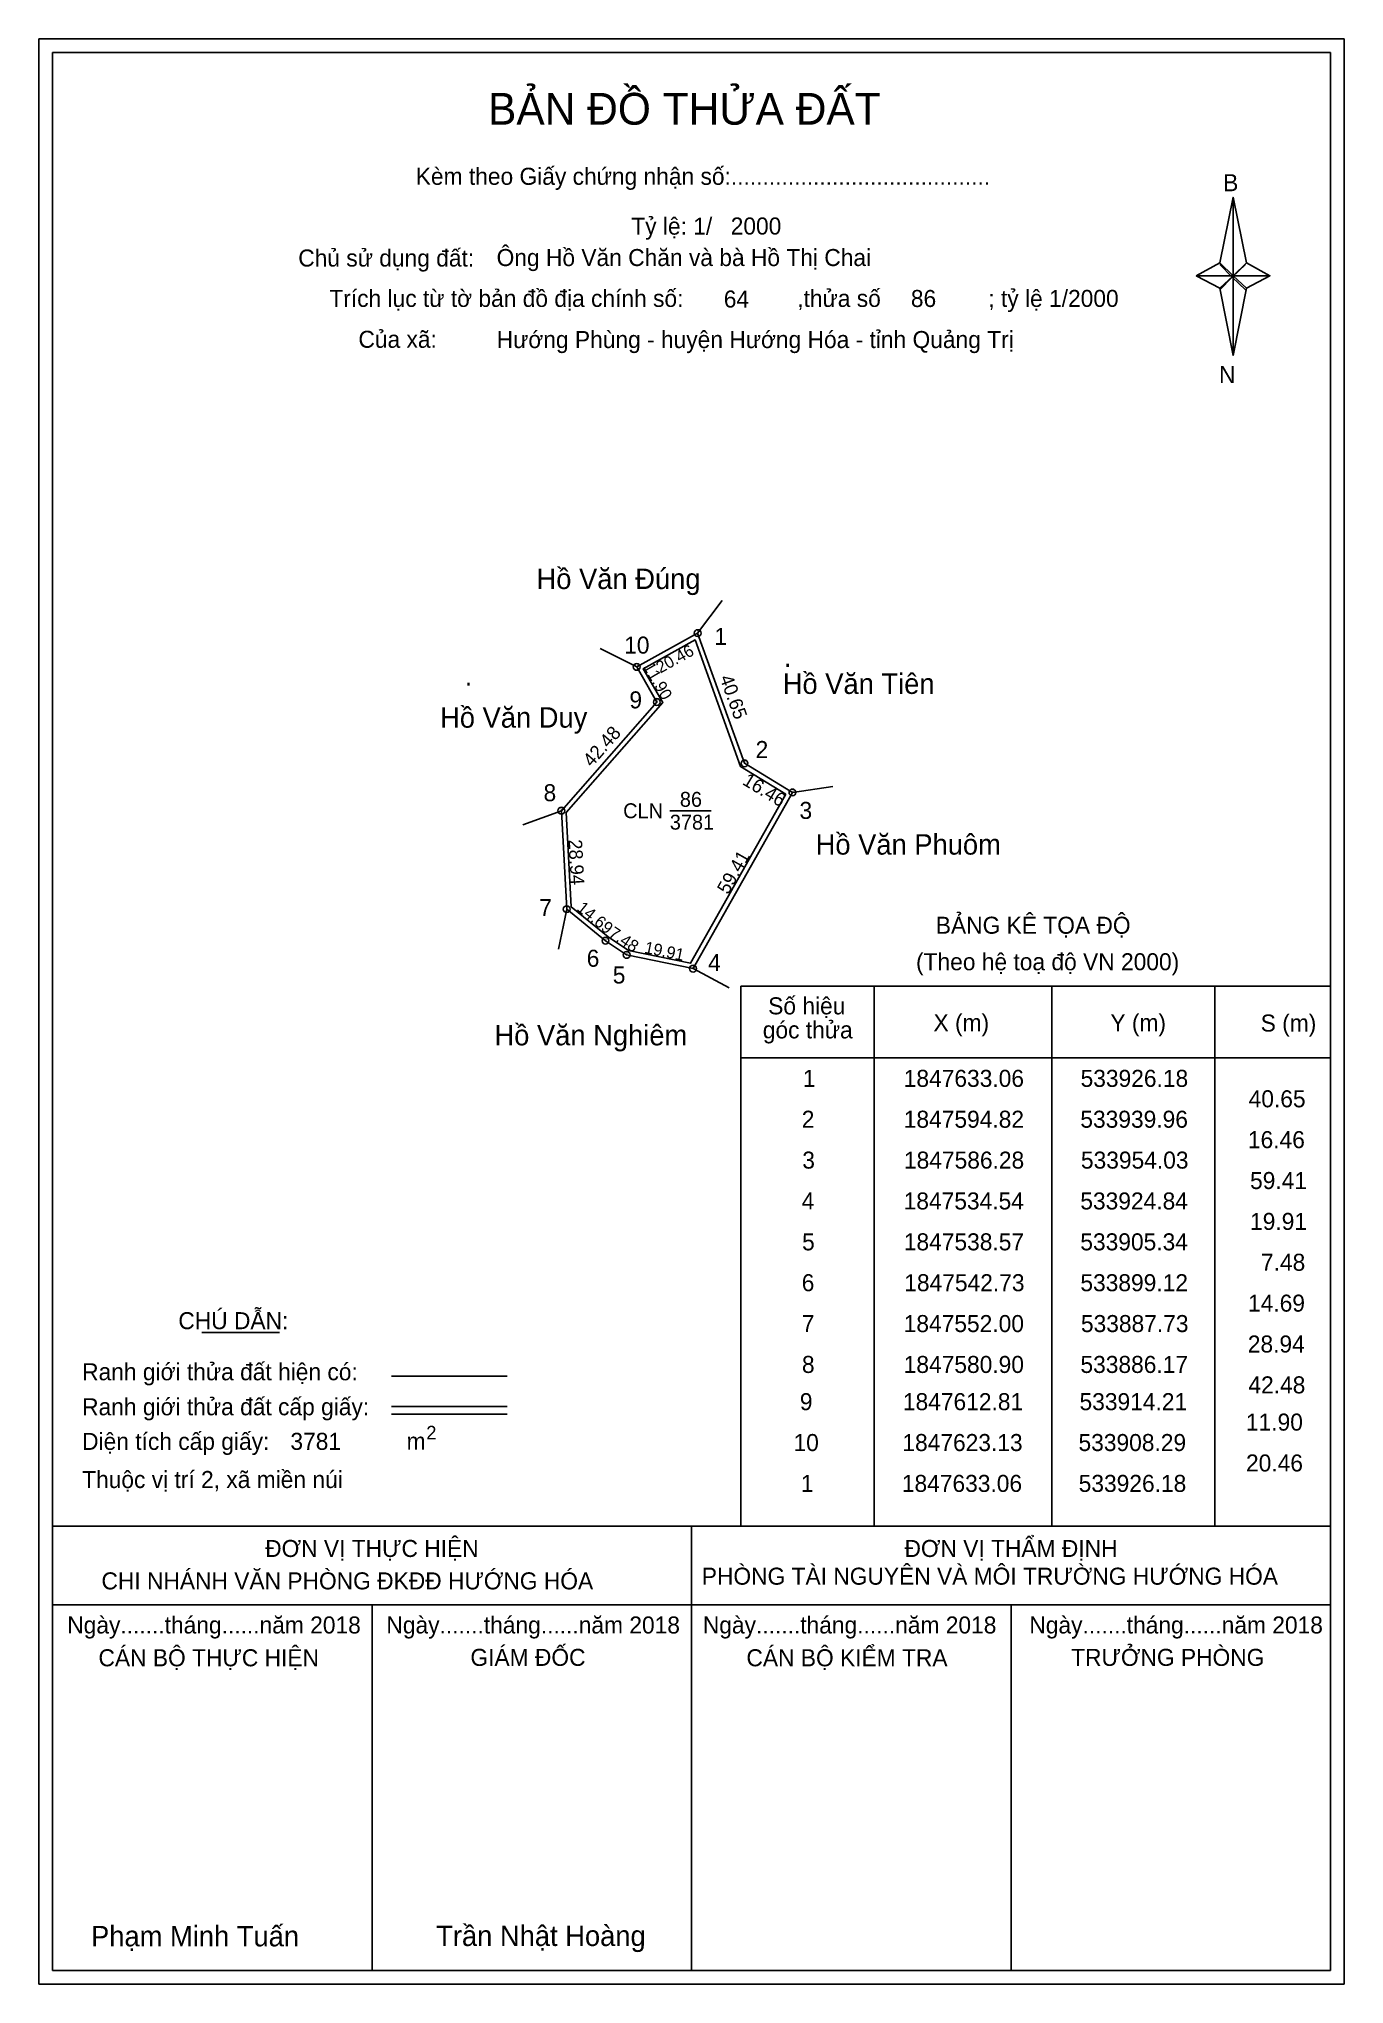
# Model space of a CAD drawing. Extents: x 533733 to 534116, y 1847236 to 1847808.
import ezdxf

# ---------------------------------------------------------------- set-up
doc = ezdxf.new("R2010")
doc.units = 0
for name, color, linetype in [('Level 1', 7, 'Continuous'), ('Level 10', 7, 'Continuous'), ('Level 11', 7, 'Continuous'), ('Level 13', 7, 'Continuous'), ('Level 27', 7, 'Continuous'), ('Level 3', 7, 'Continuous'), ('Level 36', 7, 'Continuous'), ('Level 49', 7, 'Continuous'), ('Level 53', 7, 'Continuous'), ('Level 55', 7, 'Continuous'), ('Level 6', 7, 'Continuous'), ('Level 60', 7, 'Continuous'), ('Level 63', 7, 'Continuous'), ('Level 9', 7, 'Continuous')]:
    doc.layers.add(name, color=color, linetype=linetype)

msp = doc.modelspace()

# ---------------------------------------------------------------- linework, layer by layer
at = {"layer": 'Level 1'}
for p, q in [((533736.69, 1847803.53), (533736.69, 1847803.53)), ((534079.54, 1847741.76), (534083.47, 1847761.04)), ((534083.47, 1847761.04), (534083.47, 1847737.99)), ((534083.47, 1847761.04), (534087.41, 1847741.76)), ((534072.65, 1847737.99), (534079.54, 1847741.76)), ((534079.54, 1847741.76), (534083.47, 1847737.99)), ((534083.18, 1847737.56), (534079.54, 1847741.32)), ((534087.11, 1847741.32), (534083.18, 1847737.56)), ((534083.18, 1847737.56), (534087.11, 1847741.32)), ((534087.41, 1847741.76), (534083.47, 1847737.99)), ((534083.47, 1847737.99), (534079.54, 1847734.31)), ((534083.18, 1847737.56), (534079.54, 1847733.87)), ((534079.54, 1847733.87), (534083.18, 1847737.56)), ((534087.11, 1847733.87), (534083.18, 1847737.56)), ((534083.47, 1847737.99), (534083.47, 1847714.59)), ((534083.47, 1847737.99), (534094.29, 1847737.99)), ((534083.47, 1847737.99), (534087.41, 1847734.31)), ((534087.41, 1847734.31), (534094.29, 1847737.99)), ((534079.54, 1847734.31), (534083.47, 1847714.59)), ((534087.41, 1847734.31), (534083.47, 1847714.59)), ((533938.88, 1847529.37), (534112.08, 1847529.37)), ((533978.06, 1847370.82), (533978.06, 1847529.37)), ((534030.2, 1847370.82), (534030.2, 1847529.37)), ((534078.15, 1847529.37), (534078.15, 1847370.82)), ((533938.88, 1847508.32), (534112.08, 1847508.32)), ((533780.53, 1847427.66), (533803.33, 1847427.66)), ((533836.26, 1847414.85), (533870.28, 1847414.85)), ((533836.26, 1847405.95), (533870.28, 1847405.95)), ((533836.26, 1847403.76), (533870.28, 1847403.76)), ((533950.35, 1847370.82), (533736.69, 1847370.82)), ((534112.08, 1847370.82), (533902.4, 1847370.82)), ((533924.39, 1847240.38), (533924.39, 1847370.82)), ((534112.09, 1847347.72), (533736.69, 1847347.72)), ((533830.54, 1847240.38), (533830.54, 1847347.72)), ((534018.24, 1847240.38), (534018.24, 1847347.72)), ((534112.08, 1847240.38), (534112.08, 1847240.38))]:
    msp.add_line(p, q, dxfattribs=at)
for points in [[(534079.54, 1847741.76), (534083.47, 1847761.04), (534083.47, 1847737.99)], [(534083.47, 1847737.99), (534087.41, 1847741.76), (534094.29, 1847737.99)], [(534072.65, 1847737.99), (534079.54, 1847734.31), (534083.47, 1847737.99)], [(534083.47, 1847737.99), (534083.47, 1847714.59), (534087.41, 1847734.31)]]:
    msp.add_lwpolyline(points, close=True, dxfattribs=at)
at = {"layer": 'Level 10'}
for p, q in [((533908.29, 1847623.13), (533914.21, 1847612.81)), ((533924.84, 1847534.54), (533905.34, 1847538.57))]:
    msp.add_line(p, q, dxfattribs=at)
for points in [[(533954.03, 1847586.28), (533924.84, 1847534.54), (533905.34, 1847538.57), (533899.12, 1847542.73), (533887.73, 1847552), (533886.17, 1847580.9), (533914.21, 1847612.81), (533908.29, 1847623.13), (533926.18, 1847633.06), (533939.96, 1847594.82)], [(533952.14, 1847585.79), (533924.12, 1847536.12), (533905.89, 1847539.89), (533899.95, 1847543.86), (533889.09, 1847552.69), (533887.6, 1847580.41), (533915.92, 1847612.64), (533910.21, 1847622.6), (533925.42, 1847631.04), (533938.81, 1847593.88)]]:
    msp.add_lwpolyline(points, close=True, dxfattribs=at)
at = {"layer": 'Level 11'}
for centre in [(533926.18, 1847633.06), (533908.29, 1847623.13), (533914.21, 1847612.81), (533939.96, 1847594.82), (533954.03, 1847586.28), (533954.03, 1847586.28), (533886.17, 1847580.9), (533887.73, 1847552), (533899.12, 1847542.73), (533905.34, 1847538.57), (533924.84, 1847534.54)]:
    msp.add_circle(centre, 1, dxfattribs=at)
at = {"layer": 'Level 27'}
for p, q in [((533926.18, 1847633.06), (533933.41, 1847642.64)), ((533908.29, 1847623.13), (533897.6, 1847628.58)), ((533954.03, 1847586.28), (533965.91, 1847588)), ((533886.17, 1847580.9), (533874.89, 1847576.8)), ((533887.73, 1847552), (533885.32, 1847540.24)), ((533924.84, 1847534.54), (533935.41, 1847528.86))]:
    msp.add_line(p, q, dxfattribs=at)
at = {"layer": 'Level 3'}
msp.add_line((533938.88, 1847529.37), (533938.88, 1847370.82), dxfattribs=at)
at = {"layer": 'Level 63'}
for points in [[(533732.69, 1847807.53), (534116.09, 1847807.53), (534116.09, 1847236.38), (533732.69, 1847236.38)], [(533736.69, 1847803.53), (534112.09, 1847803.53), (534112.09, 1847240.38), (533736.69, 1847240.38)]]:
    msp.add_lwpolyline(points, close=True, dxfattribs=at)
at = {"layer": 'Level 9'}
msp.add_line((533918.01, 1847580.89), (533930.15, 1847580.89), dxfattribs=at)

# ---------------------------------------------------------------- texts
at = {"layer": 'Level 1'}
for s, height, p in [('BẢN ĐỒ THỬA ĐẤT', 9.3313, (533864.62, 1847782.34)), ('Kèm theo Giấy chứng nhận số:.........................................', 5, (533843.39, 1847764.68)), ('B', 5, (534080.56, 1847762.8)), ('Chủ sử dụng đất:', 5, (533808.87, 1847740.69)), ('Trích lục từ tờ bản đồ địa chính số:                  ,thửa số                 ; tỷ lệ 1/2000', 5, (533818.01, 1847728.83)), ('Của xã:', 5, (533826.55, 1847716.83)), ('N', 5, (534079.36, 1847706.46)), ('BẢNG KÊ TỌA ĐỘ', 5, (533996.15, 1847544.78)), ('(Theo hệ toạ độ VN 2000)', 5, (533990.34, 1847534.06)), ('Số hiệu', 5, (533946.91, 1847521.11)), ('góc thửa', 5, (533945.33, 1847514.05)), ('X (m)', 5, (533995.47, 1847516.16)), ('Y (m)', 5, (534047.43, 1847516.16)), ('S (m)', 5, (534091.58, 1847516.06)), ('CHÚ DẪN:', 5, (533773.65, 1847428.67)), ('Ranh giới thửa đất hiện có:', 5, (533745.39, 1847413.67)), ('Ranh giới thửa đất cấp giấy:', 5, (533745.39, 1847403.39)), ('Diện tích cấp giấy:', 5, (533745.39, 1847393.23)), ('2', 4, (533846.49, 1847396.29)), ('m', 5, (533840.7, 1847393.27)), ('Thuộc vị trí 2, xã miền núi', 5, (533745.39, 1847382.03)), ('ĐƠN VỊ THỰC HIỆN', 5, (533799.16, 1847361.79)), ('ĐƠN VỊ THẨM ĐỊNH', 5, (533986.96, 1847361.79)), ('CHI NHÁNH VĂN PHÒNG ĐKĐĐ HƯỚNG HÓA', 5, (533751.07, 1847352.27)), ('PHÒNG TÀI NGUYÊN VÀ MÔI TRƯỜNG HƯỚNG HÓA', 5, (533927.41, 1847353.65)), ('Ngày.......tháng......năm 2018', 5, (533741.02, 1847339.32)), ('Ngày.......tháng......năm 2018', 5, (533834.77, 1847339.32)), ('Ngày.......tháng......năm 2018', 5, (533927.72, 1847339.32)), ('Ngày.......tháng......năm 2018', 5, (534023.63, 1847339.32)), ('CÁN BỘ THỰC HIỆN', 5, (533750.19, 1847329.69)), ('GIÁM ĐỐC', 5, (533859.45, 1847329.81)), ('CÁN BỘ KIỂM TRA', 5, (533940.53, 1847329.69)), ('TRƯỞNG PHÒNG', 5, (534035.91, 1847329.81)), ('Phạm Minh Tuấn', 6, (533748.01, 1847247.46)), ('Trần Nhật Hoàng', 6, (533849.39, 1847247.56))]:
    msp.add_text(s, height=height, dxfattribs=at).set_placement(p)
at = {"layer": 'Level 11'}
msp.add_text('Tỷ lệ: 1/', height=5, dxfattribs=at).set_placement((533906.7, 1847750.05))
at = {"layer": 'Level 13'}
for s, p in [('86', (533920.97, 1847582.06)), ('CLN', (533904.31, 1847578.71)), ('3781', (533918.02, 1847575.35))]:
    msp.add_text(s, height=4.374, dxfattribs=at).set_placement(p)
at = {"layer": 'Level 36'}
for p in [(533951.56, 1847623.14), (533857.77, 1847617.62)]:
    msp.add_text('.', height=6, dxfattribs=at).set_placement(p)
at = {"layer": 'Level 49'}
for s, height, rotation, p in [('20.46', 3.5, 29.0328, (533915.21, 1847621.14)), ('11.90', 3.5, 299.8405, (533910.07, 1847623.24)), ('40.65', 4, 289.8169, (533932.6, 1847619.96)), ('42.48', 4, 48.6935, (533895.1, 1847593.49)), ('16.46', 4, 328.7437, (533939.06, 1847588.81)), ('28.94', 4, 273.0898, (533888.23, 1847572.38)), ('59.41', 4, 60.5697, (533935.15, 1847556.07)), ('14.69', 3.5, 320.8588, (533890.46, 1847551.84)), ('7.48', 3.5, 326.225, (533899.79, 1847544.21)), ('19.91', 3.5, 348.3233, (533910.37, 1847539.16))]:
    msp.add_text(s, height=height, rotation=rotation, dxfattribs=at).set_placement(p)
at = {"layer": 'Level 53'}
for s, p in [('1', (533957.08, 1847499.82)), ('1847633.06', (533986.73, 1847499.82)), ('533926.18', (534038.68, 1847499.82)), ('40.65', (534088.04, 1847493.82)), ('2', (533956.78, 1847487.82)), ('1847594.82', (533986.74, 1847487.82)), ('533939.96', (534038.61, 1847487.82)), ('16.46', (534087.83, 1847481.82)), ('3', (533956.93, 1847475.82)), ('1847586.28', (533986.8, 1847475.82)), ('533954.03', (534038.78, 1847475.82)), ('59.41', (534088.46, 1847469.82)), ('4', (533956.75, 1847463.82)), ('1847534.54', (533986.71, 1847463.82)), ('533924.84', (534038.6, 1847463.82)), ('19.91', (534088.46, 1847457.82)), ('5', (533956.87, 1847451.82)), ('1847538.57', (533986.75, 1847451.82)), ('533905.34', (534038.6, 1847451.82)), ('7.48', (534091.67, 1847445.82)), ('6', (533956.76, 1847439.82)), ('1847542.73', (533986.89, 1847439.82)), ('533899.12', (534038.62, 1847439.82)), ('14.69', (534087.86, 1847433.82)), ('7', (533956.79, 1847427.82)), ('1847552.00', (533986.72, 1847427.82)), ('533887.73', (534038.78, 1847427.82)), ('28.94', (534087.8, 1847421.82)), ('8', (533956.83, 1847415.82)), ('1847580.90', (533986.72, 1847415.82)), ('533886.17', (534038.64, 1847415.82)), ('42.48', (534087.97, 1847409.82)), ('9', (533956.22, 1847404.89)), ('1847612.81', (533986.48, 1847404.89)), ('533914.21', (534038.37, 1847404.89)), ('11.90', (534087.25, 1847398.89)), ('10', (533954.35, 1847392.89)), ('1847623.13', (533986.33, 1847392.89)), ('533908.29', (534038.07, 1847392.89)), ('20.46', (534087.27, 1847386.89)), ('1', (533956.52, 1847380.89)), ('1847633.06', (533986.17, 1847380.89)), ('533926.18', (534038.12, 1847380.89))]:
    msp.add_text(s, height=5, dxfattribs=at).set_placement(p)
at = {"layer": 'Level 55'}
for s, height, p in [('1', 0.8, (533925.96, 1847633.06)), ('71', 0.22, (533926.04, 1847632.84)), ('0', 0.22, (533926.1, 1847632.84)), ('0', 0.22, (533926.1, 1847632.84)), ('10', 0.8, (533907.72, 1847623.13)), ('71', 0.22, (533908.15, 1847622.91)), ('0', 0.22, (533908.21, 1847622.91)), ('9', 0.8, (533913.94, 1847612.81)), ('0', 0.22, (533914.13, 1847612.59)), ('2', 0.8, (533939.69, 1847594.82)), ('0', 0.22, (533939.88, 1847594.6)), ('0', 0.22, (533939.88, 1847594.6)), ('3', 0.8, (533953.78, 1847586.28)), ('87', 0.22, (533953.87, 1847586.06)), ('87', 0.22, (533953.87, 1847586.06)), ('0', 0.22, (533953.95, 1847586.06)), ('0', 0.22, (533953.95, 1847586.06)), ('8', 0.8, (533885.91, 1847580.9)), ('0', 0.22, (533886.09, 1847580.68)), ('7', 0.8, (533887.46, 1847552)), ('115', 0.22, (533887.5, 1847551.78)), ('6', 0.8, (533898.85, 1847542.73)), ('115', 0.22, (533898.89, 1847542.51)), ('5', 0.8, (533905.08, 1847538.57)), ('115', 0.22, (533905.11, 1847538.35)), ('4', 0.8, (533924.56, 1847534.54)), ('115', 0.22, (533924.61, 1847534.32)), ('87', 0.22, (533924.68, 1847534.32)), ('87', 0.22, (533924.68, 1847534.32))]:
    msp.add_text(s, height=height, dxfattribs=at).set_placement(p)
at = {"layer": 'Level 6'}
for s, p in [('2000', (533935.9, 1847750.09)), ('Ông Hồ Văn Chăn và bà Hồ Thị Chai', (533867.14, 1847740.83)), ('64', (533933.87, 1847728.65)), ('86', (533988.83, 1847728.81)), ('Hướng Phùng - huyện Hướng Hóa - tỉnh Quảng Trị', (533867.16, 1847716.75)), ('3781', (533806.57, 1847393.24))]:
    msp.add_text(s, height=5, dxfattribs=at).set_placement(p)
at = {"layer": 'Level 60'}
for s, p in [('Hồ Văn Đúng', (533878.87, 1847646)), ('Hồ Văn Tiên', (533951.19, 1847615.2)), ('Hồ Văn Duy', (533850.53, 1847605.29)), ('Hồ Văn Phuôm', (533960.85, 1847568.02)), ('Hồ Văn Nghiêm', (533866.51, 1847512.01))]:
    msp.add_text(s, height=6, dxfattribs=at).set_placement(p)
at = {"layer": 'Level 9'}
for s, p in [('10', (533904.61, 1847627.03)), ('1', (533931.11, 1847629.6)), ('9', (533906.15, 1847610.95)), ('2', (533943.22, 1847596.37)), ('8', (533880.93, 1847583.69)), ('3', (533956.11, 1847578.5)), ('7', (533879.67, 1847549.97)), ('6', (533893.61, 1847535.08)), ('5', (533901.26, 1847530.17)), ('4', (533929.27, 1847533.82))]:
    msp.add_text(s, height=5, dxfattribs=at).set_placement(p)

doc.saveas('drawing.dxf')
